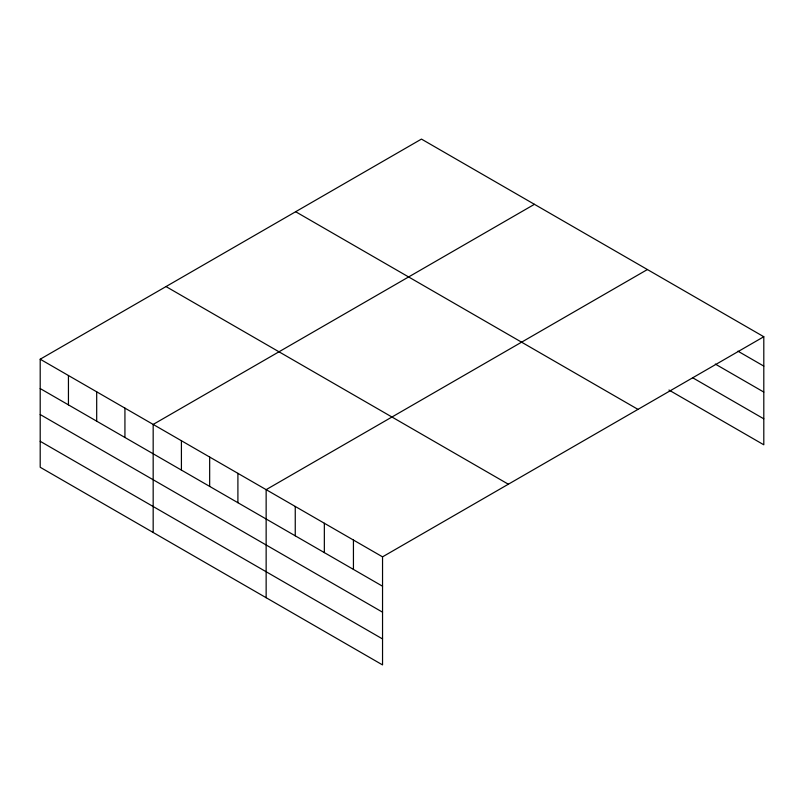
<?xml version="1.0" encoding="UTF-8"?>
<svg xmlns="http://www.w3.org/2000/svg" width="804" height="804" viewBox="0 0 804 804"><rect width="100%" height="100%" fill="white"/><g stroke="black" fill="none" stroke-linecap="round" stroke-linejoin="round"><path stroke-width="1.21" d="M763.8 336.735L421.457 139.092L40.2 359.207L40.2 467.265L382.543 664.908L382.543 556.85L763.8 336.735L763.8 444.793L668.958 390.041M534.429 204.316L153.172 424.432L153.172 532.489M647.401 269.541L266.144 489.656L266.144 597.714M737.931 351.167L763.8 366.101M715.299 364.071L763.8 392.071M692.666 377.759L763.8 418.824M295.641 211.723L637.984 409.377M166.016 286.566L508.359 484.219M40.2 359.207L382.543 556.85M40.2 388.563L382.543 586.216M40.2 414.532L382.543 612.186M40.2 441.296L382.543 638.939M353.438 540.057L353.438 569.413M324.344 523.253L324.344 552.609M295.249 506.45L295.249 535.816M237.904 473.345L237.904 502.711M209.663 457.044L209.663 486.4M181.413 440.733L181.413 470.099M124.932 408.12L124.932 437.487M96.691 391.819L96.691 421.175M68.44 375.508L68.44 404.874"/></g></svg>
